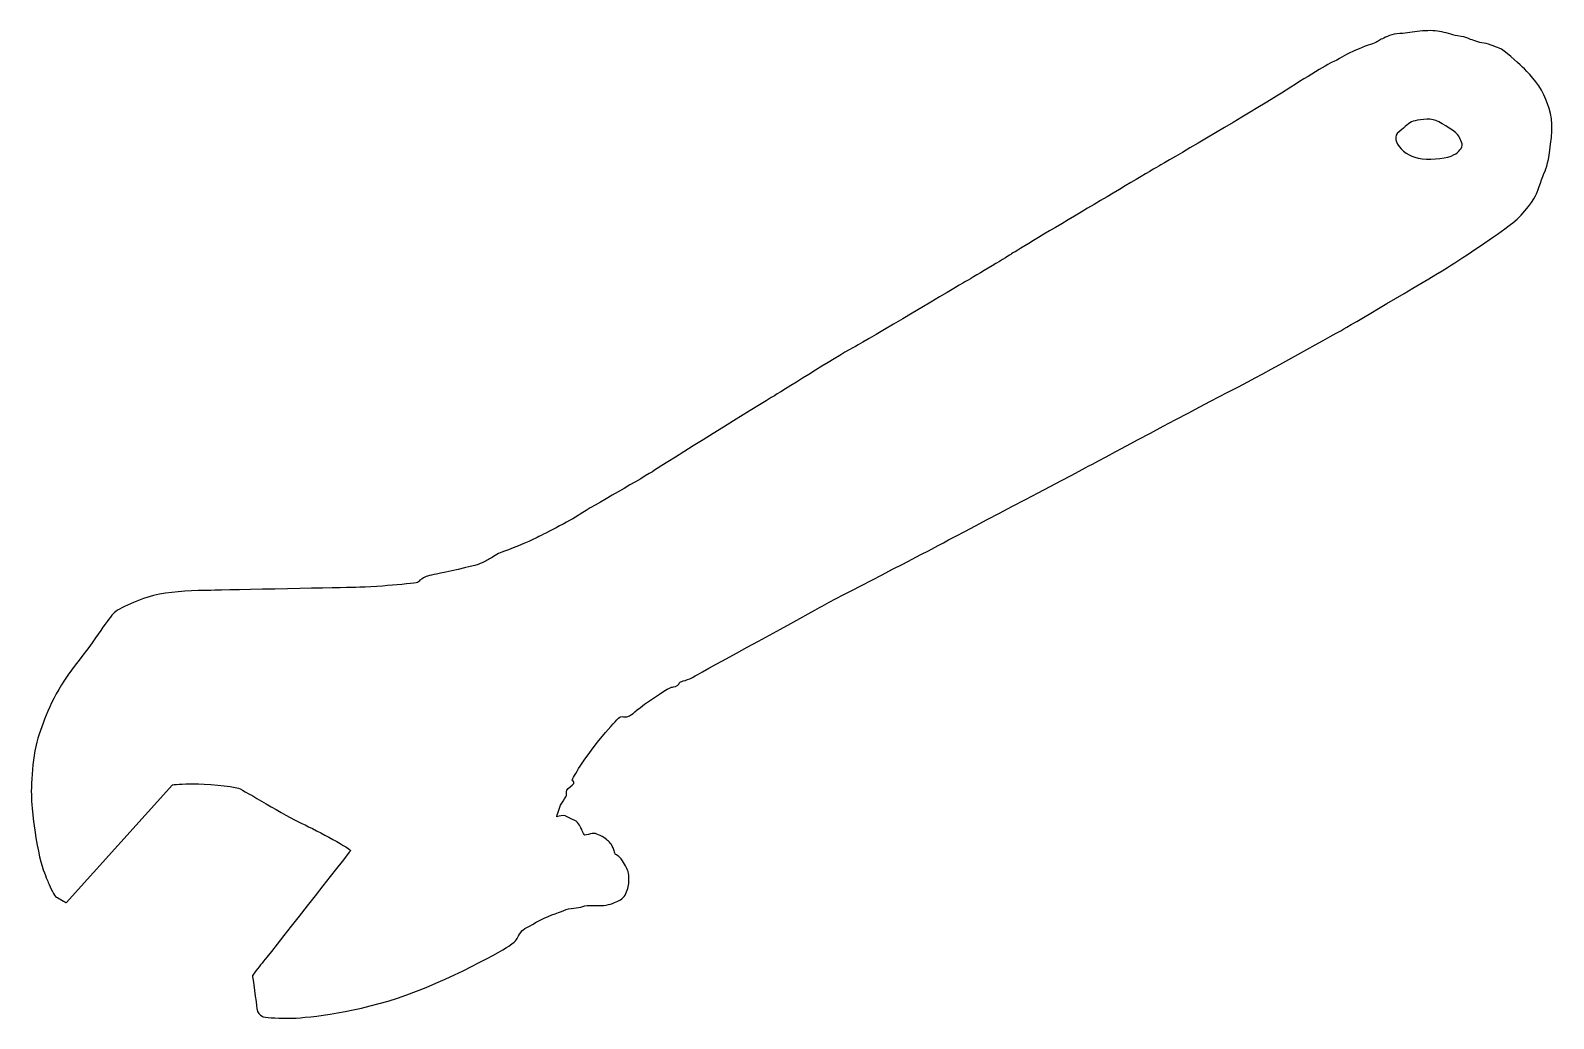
# Model space of a CAD drawing. Header units: centimetres. Extents: x -7.1 to 7.1, y -4.6 to 4.6.
import ezdxf

# ---------------------------------------------------------------- set-up
doc = ezdxf.new("R2010")
doc.units = ezdxf.units.CM
doc.header["$MEASUREMENT"] = 0
doc.layers.add('Camada 1', color=7, linetype='Continuous')

msp = doc.modelspace()

# ---------------------------------------------------------------- linework, layer by layer
at = {"layer": 'Camada 1'}
msp.add_open_spline([(5.64581, 4.55975), (5.71801, 4.55975), (5.764, 4.57507), (5.83194, 4.58166), (5.83194, 4.58166), (5.89981, 4.58822), (5.96111, 4.58822), (6.01585, 4.57946), (6.01585, 4.57946), (6.07065, 4.57073), (6.12539, 4.54663), (6.1823, 4.53784), (6.1823, 4.53784), (6.23919, 4.52908), (6.25019, 4.52691), (6.27866, 4.51593), (6.27866, 4.51593), (6.30716, 4.50495), (6.35531, 4.48087), (6.40786, 4.47431), (6.40786, 4.47431), (6.46041, 4.46775), (6.52838, 4.43923), (6.56997, 4.42391), (6.56997, 4.42391), (6.61154, 4.40859), (6.74073, 4.29024), (6.78457, 4.24862), (6.78457, 4.24862), (6.82833, 4.20703), (6.9335, 4.104), (6.9838, 3.99004), (6.9838, 3.99004), (7.0342, 3.87608), (7.07363, 3.77313), (7.05389, 3.59346), (7.05389, 3.59346), (7.0342, 3.41383), (7.01886, 3.33711), (6.99481, 3.28236), (6.99481, 3.28236), (6.97068, 3.22754), (6.92914, 3.10485), (6.91596, 3.06977), (6.91596, 3.06977), (6.90284, 3.03471), (6.79989, 2.88358), (6.69702, 2.80246), (6.69702, 2.80246), (6.59404, 2.72134), (6.29406, 2.51536), (6.12541, 2.41019), (6.12541, 2.41019), (5.95674, 2.30502), (5.24284, 1.88213), (5.12679, 1.81649), (5.12679, 1.81649), (5.01069, 1.75071), (4.2157, 1.31029), (4.12378, 1.26642), (4.12378, 1.26642), (4.03178, 1.22263), (2.8755, 0.60689), (2.75946, 0.54339), (2.75946, 0.54339), (2.64333, 0.47986), (1.44326, -0.14902), (1.38638, -0.18186), (1.38638, -0.18186), (1.32947, -0.21483), (0.35488, -0.71439), (0.28262, -0.75818), (0.28262, -0.75818), (0.21034, -0.80197), (-0.82768, -1.36511), (-0.8956, -1.40678), (-0.8956, -1.40678), (-0.96352, -1.44837), (-1.02699, -1.45499), (-1.03792, -1.46591), (-1.03792, -1.46591), (-1.04887, -1.47686), (-1.04231, -1.49004), (-1.07732, -1.50316), (-1.07732, -1.50316), (-1.1124, -1.51631), (-1.09928, -1.50316), (-1.13428, -1.51848), (-1.13428, -1.51848), (-1.16934, -1.53383), (-1.37084, -1.66744), (-1.43432, -1.72229), (-1.43432, -1.72229), (-1.49779, -1.77703), (-1.50436, -1.7792), (-1.53071, -1.78587), (-1.53071, -1.78587), (-1.55696, -1.79238), (-1.56791, -1.7792), (-1.58767, -1.78587), (-1.58767, -1.78587), (-1.60736, -1.79238), (-1.65771, -1.85151), (-1.72774, -1.93261), (-1.72774, -1.93261), (-1.79783, -2.0137), (-1.92488, -2.18018), (-1.96428, -2.24379), (-1.96428, -2.24379), (-2.0037, -2.30732), (-2.03659, -2.36648), (-2.03659, -2.37526), (-2.03659, -2.37526), (-2.03659, -2.38399), (-2.01463, -2.38838), (-2.02347, -2.406), (-2.02347, -2.406), (-2.03215, -2.42349), (-2.08038, -2.44537), (-2.08694, -2.46728), (-2.08694, -2.46728), (-2.0935, -2.48919), (-2.09133, -2.50885), (-2.09133, -2.51771), (-2.09133, -2.51771), (-2.09133, -2.52647), (-2.11977, -2.56586), (-2.13512, -2.58775), (-2.13512, -2.58775), (-2.15041, -2.60968), (-2.15481, -2.6404), (-2.16356, -2.66228), (-2.16356, -2.66228), (-2.17232, -2.68413), (-2.18108, -2.7148), (-2.18108, -2.7148), (-2.18108, -2.7148), (-2.18108, -2.7148), (-2.14385, -2.70385), (-2.12197, -2.70385), (-2.12197, -2.70385), (-2.10006, -2.70385), (-2.06945, -2.72142), (-2.03437, -2.73899), (-2.03437, -2.73899), (-1.99934, -2.75643), (-1.99714, -2.74772), (-1.97084, -2.79151), (-1.97084, -2.79151), (-1.94457, -2.8354), (-1.94896, -2.83752), (-1.93801, -2.85729), (-1.93801, -2.85729), (-1.92706, -2.87698), (-1.93145, -2.88793), (-1.90518, -2.88354), (-1.90518, -2.88354), (-1.87893, -2.87915), (-1.85703, -2.86602), (-1.83295, -2.86822), (-1.83295, -2.86822), (-1.80882, -2.87042), (-1.74529, -2.90105), (-1.71905, -2.92516), (-1.71905, -2.92516), (-1.69278, -2.94932), (-1.6687, -2.96464), (-1.65118, -3.02155), (-1.65118, -3.02155), (-1.63366, -3.07857), (-1.63803, -3.061), (-1.61395, -3.0764), (-1.61395, -3.0764), (-1.58982, -3.09169), (-1.57892, -3.10923), (-1.55259, -3.15302), (-1.55259, -3.15302), (-1.52634, -3.19686), (-1.51539, -3.21877), (-1.51094, -3.27798), (-1.51094, -3.27798), (-1.5066, -3.33706), (-1.5175, -3.36781), (-1.5329, -3.41159), (-1.5329, -3.41159), (-1.54825, -3.45548), (-1.57891, -3.48395), (-1.61394, -3.49927), (-1.61394, -3.49927), (-1.64897, -3.51456), (-1.70808, -3.53869), (-1.76282, -3.53869), (-1.76282, -3.53869), (-1.81756, -3.53869), (-1.89204, -3.53208), (-1.938, -3.54739), (-1.938, -3.54739), (-1.98401, -3.56279), (-2.06066, -3.56057), (-2.1154, -3.58467), (-2.1154, -3.58467), (-2.17012, -3.6088), (-2.2709, -3.63505), (-2.37162, -3.69423), (-2.37162, -3.69423), (-2.4724, -3.75336), (-2.4965, -3.75561), (-2.52712, -3.80379), (-2.52712, -3.80379), (-2.55779, -3.85197), (-2.5359, -3.85422), (-2.62562, -3.91558), (-2.62562, -3.91558), (-2.71547, -3.97694), (-3.29359, -4.29245), (-3.7469, -4.42609), (-3.7469, -4.42609), (-4.20021, -4.55981), (-4.58568, -4.58825), (-4.68644, -4.58611), (-4.68644, -4.58611), (-4.78717, -4.58386), (-4.89668, -4.57947), (-4.91642, -4.56637), (-4.91642, -4.56637), (-4.93608, -4.55319), (-4.96021, -4.5401), (-4.96457, -4.49623), (-4.96457, -4.49623), (-4.96896, -4.45244), (-5.00616, -4.18947), (-5.00616, -4.18947), (-5.00616, -4.18947), (-5.00616, -4.18947), (-4.94925, -4.11062), (-4.91641, -4.07337), (-4.91641, -4.07337), (-4.88347, -4.03609), (-4.11046, -3.04348), (-4.09514, -3.03036), (-4.09514, -3.03036), (-4.07979, -3.01718), (-4.39512, -2.84632), (-4.54845, -2.77615), (-4.54845, -2.77615), (-4.7017, -2.70601), (-5.07619, -2.47156), (-5.13535, -2.44968), (-5.13535, -2.44968), (-5.19451, -2.42777), (-5.45288, -2.40806), (-5.55143, -2.40806), (-5.55143, -2.40806), (-5.65001, -2.40806), (-5.74854, -2.41682), (-5.74854, -2.41682), (-5.74854, -2.41682), (-5.74854, -2.41682), (-6.73629, -3.51253), (-6.73629, -3.51253), (-6.73629, -3.51253), (-6.73629, -3.51253), (-6.80855, -3.46874), (-6.82609, -3.4599), (-6.82609, -3.4599), (-6.84361, -3.4512), (-6.88303, -3.37666), (-6.90271, -3.32406), (-6.90271, -3.32406), (-6.9224, -3.27154), (-7.01193, -3.1171), (-7.05601, -2.57034), (-7.05601, -2.57034), (-7.06696, -2.4345), (-7.04942, -2.12772), (-6.98592, -1.94801), (-6.98592, -1.94801), (-6.92239, -1.76836), (-6.85233, -1.56013), (-6.65085, -1.306), (-6.65085, -1.306), (-6.4494, -1.05189), (-6.34428, -0.86777), (-6.28734, -0.81737), (-6.28734, -0.81737), (-6.2304, -0.76699), (-6.01141, -0.67272), (-5.86903, -0.64648), (-5.86903, -0.64648), (-5.72671, -0.6201), (-5.54272, -0.61359), (-5.39386, -0.61142), (-5.39386, -0.61142), (-5.2449, -0.60914), (-4.08206, -0.58507), (-4.08206, -0.58507), (-4.08206, -0.58507), (-4.08206, -0.58507), (-3.86743, -0.5807), (-3.75136, -0.56758), (-3.75136, -0.56758), (-3.63529, -0.55446), (-3.49291, -0.55006), (-3.4732, -0.53911), (-3.4732, -0.53911), (-3.45349, -0.52818), (-3.46881, -0.52818), (-3.43161, -0.50405), (-3.43161, -0.50405), (-3.39441, -0.47992), (-3.3747, -0.47555), (-3.2958, -0.46021), (-3.2958, -0.46021), (-3.21698, -0.44492), (-2.96735, -0.39007), (-2.91038, -0.37036), (-2.91038, -0.37036), (-2.85342, -0.35065), (-2.83373, -0.33536), (-2.80526, -0.31998), (-2.80526, -0.31998), (-2.77679, -0.30463), (-2.73083, -0.26963), (-2.68927, -0.25645), (-2.68927, -0.25645), (-2.64755, -0.24333), (-2.4286, -0.15345), (-2.37603, -0.12717), (-2.37603, -0.12717), (-2.32348, -0.10087), (-2.0607, 0.03065), (-1.96209, 0.09632), (-1.96209, 0.09632), (-1.86359, 0.16207), (-1.35551, 0.44692), (-1.27224, 0.50386), (-1.27224, 0.50386), (-1.18908, 0.56088), (-0.27368, 1.12838), (-0.15975, 1.1963), (-0.15975, 1.1963), (-0.04593, 1.26422), (0.49068, 1.60389), (0.59135, 1.65424), (0.59135, 1.65424), (0.69213, 1.70464), (1.56158, 2.22833), (1.60754, 2.25244), (1.60754, 2.25244), (1.6535, 2.27655), (1.99732, 2.48252), (2.0346, 2.50877), (2.0346, 2.50877), (2.0718, 2.5351), (3.2719, 3.24939), (3.42742, 3.33924), (3.42742, 3.33924), (3.58286, 3.42909), (4.26615, 3.8301), (4.50271, 3.97906), (4.50271, 3.97906), (4.73919, 4.1281), (4.96261, 4.26833), (5.03484, 4.30119), (5.03484, 4.30119), (5.10704, 4.33405), (5.16184, 4.3735), (5.20349, 4.39104), (5.20349, 4.39104), (5.24506, 4.40856), (5.35015, 4.45237), (5.39404, 4.46549), (5.39404, 4.46549), (5.43778, 4.47864), (5.45312, 4.49835), (5.48598, 4.51153), (5.48598, 4.51153), (5.51871, 4.52472), (5.5735, 4.55975), (5.64581, 4.55975)], degree=3, knots=[0, 0, 0, 0, 0.01041667, 0.01041667, 0.01041667, 0.01041667, 0.02083333, 0.02083333, 0.02083333, 0.02083333, 0.03125, 0.03125, 0.03125, 0.03125, 0.04166667, 0.04166667, 0.04166667, 0.04166667, 0.05208333, 0.05208333, 0.05208333, 0.05208333, 0.0625, 0.0625, 0.0625, 0.0625, 0.07291667, 0.07291667, 0.07291667, 0.07291667, 0.08333333, 0.08333333, 0.08333333, 0.08333333, 0.09375, 0.09375, 0.09375, 0.09375, 0.10416667, 0.10416667, 0.10416667, 0.10416667, 0.11458333, 0.11458333, 0.11458333, 0.11458333, 0.125, 0.125, 0.125, 0.125, 0.13541667, 0.13541667, 0.13541667, 0.13541667, 0.14583333, 0.14583333, 0.14583333, 0.14583333, 0.15625, 0.15625, 0.15625, 0.15625, 0.16666667, 0.16666667, 0.16666667, 0.16666667, 0.17708333, 0.17708333, 0.17708333, 0.17708333, 0.1875, 0.1875, 0.1875, 0.1875, 0.19791667, 0.19791667, 0.19791667, 0.19791667, 0.20833333, 0.20833333, 0.20833333, 0.20833333, 0.21875, 0.21875, 0.21875, 0.21875, 0.22916667, 0.22916667, 0.22916667, 0.22916667, 0.23958333, 0.23958333, 0.23958333, 0.23958333, 0.25, 0.25, 0.25, 0.25, 0.26041667, 0.26041667, 0.26041667, 0.26041667, 0.27083333, 0.27083333, 0.27083333, 0.27083333, 0.28125, 0.28125, 0.28125, 0.28125, 0.29166667, 0.29166667, 0.29166667, 0.29166667, 0.30208333, 0.30208333, 0.30208333, 0.30208333, 0.3125, 0.3125, 0.3125, 0.3125, 0.32291667, 0.32291667, 0.32291667, 0.32291667, 0.33333333, 0.33333333, 0.33333333, 0.33333333, 0.34375, 0.34375, 0.34375, 0.34375, 0.35416667, 0.35416667, 0.35416667, 0.35416667, 0.36458333, 0.36458333, 0.36458333, 0.36458333, 0.375, 0.375, 0.375, 0.375, 0.38541667, 0.38541667, 0.38541667, 0.38541667, 0.39583333, 0.39583333, 0.39583333, 0.39583333, 0.40625, 0.40625, 0.40625, 0.40625, 0.41666667, 0.41666667, 0.41666667, 0.41666667, 0.42708333, 0.42708333, 0.42708333, 0.42708333, 0.4375, 0.4375, 0.4375, 0.4375, 0.44791667, 0.44791667, 0.44791667, 0.44791667, 0.45833333, 0.45833333, 0.45833333, 0.45833333, 0.46875, 0.46875, 0.46875, 0.46875, 0.47916667, 0.47916667, 0.47916667, 0.47916667, 0.48958333, 0.48958333, 0.48958333, 0.48958333, 0.5, 0.5, 0.5, 0.5, 0.51041667, 0.51041667, 0.51041667, 0.51041667, 0.52083333, 0.52083333, 0.52083333, 0.52083333, 0.53125, 0.53125, 0.53125, 0.53125, 0.54166667, 0.54166667, 0.54166667, 0.54166667, 0.55208333, 0.55208333, 0.55208333, 0.55208333, 0.5625, 0.5625, 0.5625, 0.5625, 0.57291667, 0.57291667, 0.57291667, 0.57291667, 0.58333333, 0.58333333, 0.58333333, 0.58333333, 0.59375, 0.59375, 0.59375, 0.59375, 0.60416667, 0.60416667, 0.60416667, 0.60416667, 0.61458333, 0.61458333, 0.61458333, 0.61458333, 0.625, 0.625, 0.625, 0.625, 0.63541667, 0.63541667, 0.63541667, 0.63541667, 0.64583333, 0.64583333, 0.64583333, 0.64583333, 0.65625, 0.65625, 0.65625, 0.65625, 0.66666667, 0.66666667, 0.66666667, 0.66666667, 0.67708333, 0.67708333, 0.67708333, 0.67708333, 0.6875, 0.6875, 0.6875, 0.6875, 0.69791667, 0.69791667, 0.69791667, 0.69791667, 0.70833333, 0.70833333, 0.70833333, 0.70833333, 0.71875, 0.71875, 0.71875, 0.71875, 0.72916667, 0.72916667, 0.72916667, 0.72916667, 0.73958333, 0.73958333, 0.73958333, 0.73958333, 0.75, 0.75, 0.75, 0.75, 0.76041667, 0.76041667, 0.76041667, 0.76041667, 0.77083333, 0.77083333, 0.77083333, 0.77083333, 0.78125, 0.78125, 0.78125, 0.78125, 0.79166667, 0.79166667, 0.79166667, 0.79166667, 0.80208333, 0.80208333, 0.80208333, 0.80208333, 0.8125, 0.8125, 0.8125, 0.8125, 0.82291667, 0.82291667, 0.82291667, 0.82291667, 0.83333333, 0.83333333, 0.83333333, 0.83333333, 0.84375, 0.84375, 0.84375, 0.84375, 0.85416667, 0.85416667, 0.85416667, 0.85416667, 0.86458333, 0.86458333, 0.86458333, 0.86458333, 0.875, 0.875, 0.875, 0.875, 0.88541667, 0.88541667, 0.88541667, 0.88541667, 0.89583333, 0.89583333, 0.89583333, 0.89583333, 0.90625, 0.90625, 0.90625, 0.90625, 0.91666667, 0.91666667, 0.91666667, 0.91666667, 0.92708333, 0.92708333, 0.92708333, 0.92708333, 0.9375, 0.9375, 0.9375, 0.9375, 0.94791667, 0.94791667, 0.94791667, 0.94791667, 0.95833333, 0.95833333, 0.95833333, 0.95833333, 0.96875, 0.96875, 0.96875, 0.96875, 0.97916667, 0.97916667, 0.97916667, 0.97916667, 1, 1, 1, 1], dxfattribs=at)
at = {"layer": 'Camada 1', "color": 7}
msp.add_open_spline([(5.77062, 3.74462), (5.81219, 3.75774), (5.91514, 3.77745), (5.98078, 3.75118), (5.98078, 3.75118), (6.0465, 3.72493), (6.17789, 3.64162), (6.19321, 3.60661), (6.19321, 3.60661), (6.20858, 3.57155), (6.24142, 3.52988), (6.21509, 3.49268), (6.21509, 3.49268), (6.18884, 3.45537), (6.16037, 3.42471), (6.05745, 3.40502), (6.05745, 3.40502), (5.95455, 3.38528), (5.82319, 3.38962), (5.75744, 3.42034), (5.75744, 3.42034), (5.69174, 3.45098), (5.61073, 3.51874), (5.61073, 3.57372), (5.61073, 3.57372), (5.61073, 3.611), (5.60409, 3.6219), (5.64576, 3.65257), (5.64576, 3.65257), (5.6969, 3.6903), (5.72897, 3.7315), (5.77062, 3.74462)], degree=3, knots=[0, 0, 0, 0, 0.11111111, 0.11111111, 0.11111111, 0.11111111, 0.22222222, 0.22222222, 0.22222222, 0.22222222, 0.33333333, 0.33333333, 0.33333333, 0.33333333, 0.44444444, 0.44444444, 0.44444444, 0.44444444, 0.55555556, 0.55555556, 0.55555556, 0.55555556, 0.66666667, 0.66666667, 0.66666667, 0.66666667, 0.77777778, 0.77777778, 0.77777778, 0.77777778, 1, 1, 1, 1], dxfattribs=at)

doc.saveas('drawing.dxf')
